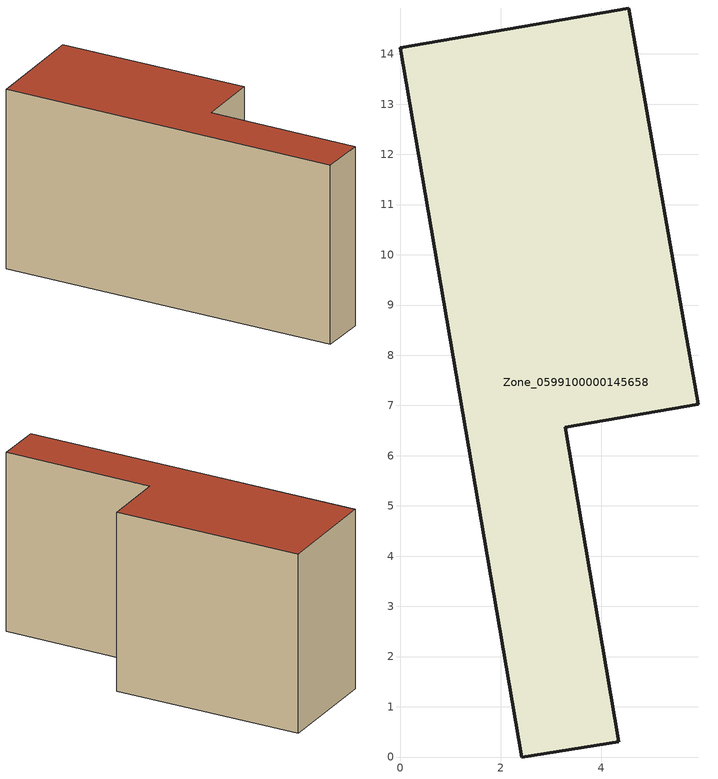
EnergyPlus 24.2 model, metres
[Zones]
Zone_0599100000145658
 floor ground (C_G): 4.55,14.91 5.93,7.02 3.28,6.57 4.35,0.3 2.42,0 0,14.12 z0
 wall outside (C_F): 5.93,7.02 4.55,14.91 0,14.12 2.42,0 4.35,0.3 3.28,6.57 5.93,7.02 z0:7.69
 roof outside (C_R): 2.42,0 4.35,0.3 3.28,6.57 5.93,7.02 4.55,14.91 0,14.12 z7.69
[BUILDING]
Pand.0599100000145658: North Axis=0; Terrain=City; Loads Convergence Tolerance Value=0.04; Temperature Convergence Tolerance Value=0.4; Solar Distribution=FullExterior; Maximum Number of Warmup Days=25; Minimum Number of Warmup Days=1
[Site:Location]
Rotterdam.The.Hague.AP_ZH_NLD Design_Conditions: Latitude=51.96; Longitude=4.45; Time Zone=1; Elevation=-4.5
[SITE:GROUNDTEMPERATURE:BUILDINGSURFACE]
18, 18, 18, 18, 18, 18, 18, 18, 18, 18, 18, 18
[MATERIAL] Thermal Absorptance=0.9; Solar Absorptance=0.7; Visible Absorptance=0.7
Name | Roughness | Thickness | Conductivity | Density | Specific Heat
G.TC.1946 | MediumSmooth | 0.15 | 1 | 540 | 1210
F.TC.1946 | Rough | 0.3 | 0.857143 | 1920 | 840
R.TC.1946 | MediumRough | 0.2 | 0.909091 | 1500 | 1000
[CONSTRUCTION]
C_G: G.TC.1946
C_F: F.TC.1946
C_R: R.TC.1946
[ZONE]
Zone_0599100000145658: Type=1; Multiplier=1; Ceiling Height=Autocalculate; Volume=Autocalculate; Floor Area=autocalculate; Part of Total Floor Area=Yes
[ZONEINFILTRATION:DESIGNFLOWRATE]
Infil_Zone_0599100000145658: Zone or ZoneList or Space or SpaceList=Zone_0599100000145658; Schedule=AlwaysOn; Design Flow Rate Calculation Method=Flow/Area; Flow Rate per Floor Area=0.003; Constant Term Coefficient=1; Temperature Term Coefficient=0; Velocity Term Coefficient=0; Velocity Squared Term Coefficient=0
[HVACTEMPLATE:ZONE:IDEALLOADSAIRSYSTEM]
Zone_0599100000145658: Maximum Heating Supply Air Temperature=50; Minimum Cooling Supply Air Temperature=13; Maximum Heating Supply Air Humidity Ratio=0.0156; Minimum Cooling Supply Air Humidity Ratio=0.0077; Heating Limit=NoLimit; Cooling Limit=NoLimit; Dehumidification Control Type=ConstantSensibleHeatRatio; Cooling Sensible Heat Ratio=0.7; Dehumidification Setpoint=60; Humidification Control Type=None; Humidification Setpoint=30; Outdoor Air Method=None; Outdoor Air Flow Rate per Person=0.00944; Outdoor Air Flow Rate per Zone Floor Area=0; Outdoor Air Flow Rate per Zone=0; Demand Controlled Ventilation Type=None; Outdoor Air Economizer Type=NoEconomizer; Heat Recovery Type=None; Sensible Heat Recovery Effectiveness=0.7; Latent Heat Recovery Effectiveness=0.65
[ZONECONTROL:THERMOSTAT]
ThermostatControl_Zone_0599100000145658: Zone or ZoneList=Zone_0599100000145658; Control Type Schedule=DualSetpointControlType; Control 1=Thermostat_Zone_0599100000145658; Temperature Difference Between Cutout And Setpoint=0
[THERMOSTATSETPOINT:DUALSETPOINT]
Thermostat_Zone_0599100000145658: Heating Setpoint Temperature Schedule=HeatingSetpoint_Zone_0599100000145658; Cooling Setpoint Temperature Schedule=CoolingSetpoint_Zone_0599100000145658
[SCHEDULE:COMPACT]
HeatingSetpoint_Zone_0599100000145658: Through: 12/31, For: AllDays, Until: 24:00, 21
CoolingSetpoint_Zone_0599100000145658: Through: 12/31, For: AllDays, Until: 24:00, 24
DualSetpointControlType: Through: 12/31, For: AllDays, Until: 24:00, 4
AlwaysOn: Through: 12/31, For: AllDays, Until: 24:00, 1
